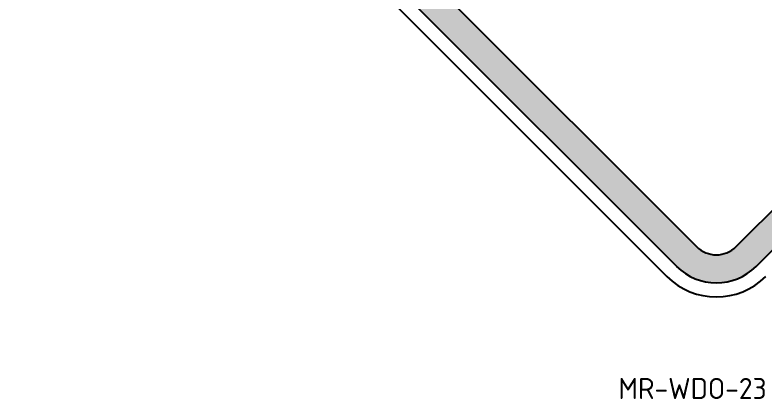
# Model space of a CAD drawing. Extents: x 126 to 330, y 37 to 256.
# Drawn here: x 128 to 235, y 37.4 to 92 of the extents above; entities that cross this region are included whole.
import ezdxf

# ---------------------------------------------------------------- set-up
doc = ezdxf.new("R2010")
doc.units = 0
doc.header["$MEASUREMENT"] = 0
doc.linetypes.add('CENTERX2', pattern=[101.6, 63.5, -12.7, 12.7, -12.7])
for name, color, linetype in [('L35', 3, 'CONTINUOUS'), ('T25', 1, 'CONTINUOUS'), ('TBLK25', 1, 'CONTINUOUS')]:
    doc.layers.add(name, color=color, linetype=linetype)
doc.styles.add('ISO', font='iso3098b.shx')

msp = doc.modelspace()

# ---------------------------------------------------------------- hatches: boundary and pattern name
at = {"layer": 'TBLK25', "linetype": 'CENTERX2'}
h = msp.add_hatch(color=256, dxfattribs=at)
h.paths.add_polyline_path([(322.67, 156.64, -0.198872), (323.84, 153.82), (327.84, 153.82, 0.198872), (325.49, 159.47), (233.57, 251.4, 0.198872), (227.91, 253.74), (227.91, 249.74, -0.198872), (230.74, 248.57)])
h.paths.add_polyline_path([(225.09, 248.57, -0.198952), (227.91, 249.74), (227.91, 253.74, 0.198952), (222.26, 251.4), (130.33, 159.47, 0.198872), (127.99, 153.82), (131.99, 153.82, -0.198872), (133.16, 156.64)])
h.paths.add_polyline_path([(222.26, 56.23, 0.198952), (227.91, 53.89), (227.91, 57.89, -0.198952), (225.09, 59.06), (133.16, 150.99, -0.198952), (131.99, 153.82), (127.99, 153.82, 0.198952), (130.33, 148.16)])
h.paths.add_polyline_path([(230.74, 59.06, -0.198872), (227.91, 57.89), (227.91, 53.89, 0.198872), (233.57, 56.23), (325.49, 148.16, 0.198952), (327.84, 153.82), (323.84, 153.82, -0.198952), (322.67, 150.99)])

# ---------------------------------------------------------------- linework, layer by layer
at = {"layer": 'L35'}
msp.add_line((128.92, 146.74), (220.84, 54.82), dxfattribs=at)
msp.add_arc((227.91, 61.89), 10, 225, 315, dxfattribs=at)
at = {"layer": 'TBLK25', "color": 1}
for p, q in [((133.16, 150.99), (225.09, 59.06)), ((230.74, 59.06), (322.67, 150.99)), ((130.33, 148.16), (222.26, 56.23)), ((233.57, 56.23), (325.49, 148.16))]:
    msp.add_line(p, q, dxfattribs=at)
for radius in [4, 8]:
    msp.add_arc((227.91, 61.89), radius, 225, 315, dxfattribs=at)

# ---------------------------------------------------------------- texts
at = {"layer": 'T25', "color": 3, "style": 'ISO'}
msp.add_text('MR-WDO-23', height=3, dxfattribs=at).set_placement((213.95, 37.35))

doc.saveas('drawing.dxf')
